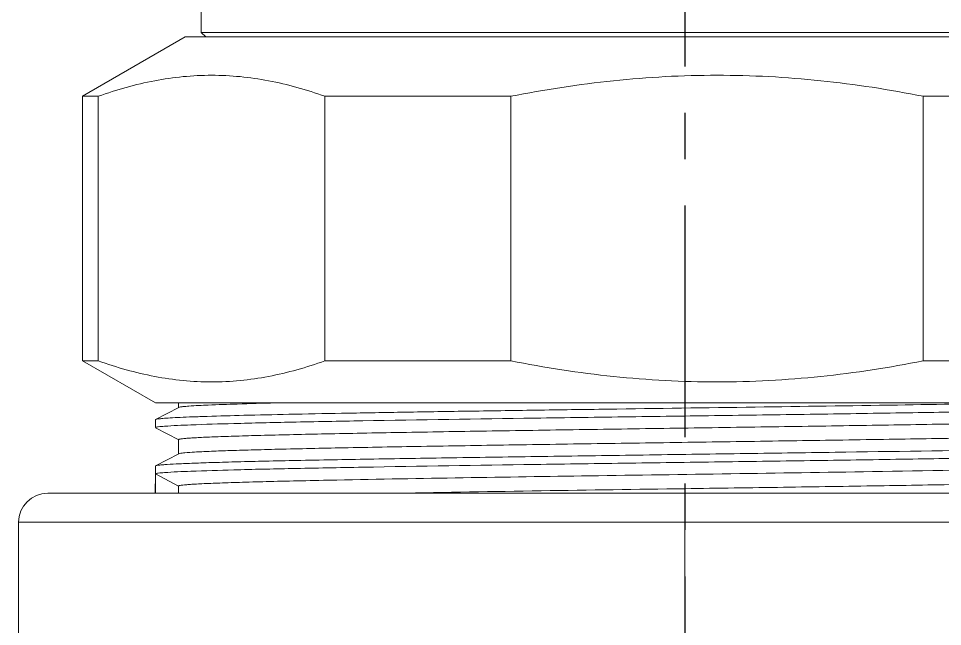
# Model space of a CAD drawing. Header units: millimetres. Extents: x 1243 to 1837, y -1232 to -812.
# Drawn here: x 1567.23 to 1592.53, y -1096.35 to -1079.68 of the extents above; entities that cross this region are included whole.
import ezdxf

# ---------------------------------------------------------------- set-up
doc = ezdxf.new("R2010")
doc.units = ezdxf.units.MM
doc.header["$LTSCALE"] = 0.1
doc.linetypes.add('CENTERX2', pattern=[101.6, 63.5, -12.7, 12.7, -12.7])
doc.layers.get('0').update_dxf_attribs({"lineweight": 13})
doc.layers.add('CENTER', color=1, linetype='CENTERX2')

msp = doc.modelspace()

# ---------------------------------------------------------------- linework, layer by layer
at = {"color": 7, "linetype": 'Continuous'}
for p, q in [((1572.231, -1073.325), (1572.231, -1080.064)), ((1571.797, -1080.191), (1568.981, -1081.817)), ((1571.797, -1080.191), (1599.164, -1080.191)), ((1572.358, -1080.191), (1572.231, -1080.064)), ((1598.731, -1080.064), (1572.231, -1080.064)), ((1568.981, -1089.065), (1568.981, -1081.817)), ((1568.981, -1081.817), (1569.417, -1081.817)), ((1569.417, -1089.065), (1569.417, -1081.817)), ((1575.62, -1081.817), (1575.62, -1089.065)), ((1575.62, -1081.817), (1580.712, -1081.817)), ((1580.712, -1089.065), (1580.712, -1081.817)), ((1592.008, -1081.817), (1592.008, -1089.065)), ((1592.008, -1081.817), (1596.776, -1081.817)), ((1570.981, -1090.22), (1568.981, -1089.065)), ((1569.417, -1089.065), (1568.981, -1089.065)), ((1580.712, -1089.065), (1575.62, -1089.065)), ((1596.776, -1089.065), (1592.008, -1089.065)), ((1570.981, -1090.22), (1599.981, -1090.22)), ((1571.616, -1090.22), (1571.616, -1090.347)), ((1571.621, -1090.341), (1570.986, -1090.672)), ((1571.621, -1090.342), (1571.641, -1090.335)), ((1570.986, -1090.672), (1570.981, -1090.678)), ((1570.981, -1090.678), (1570.981, -1090.895)), ((1570.981, -1090.895), (1570.985, -1090.89)), ((1570.986, -1090.901), (1571.621, -1091.232)), ((1571.616, -1091.226), (1571.616, -1091.617)), ((1571.621, -1091.611), (1570.986, -1091.942)), ((1571.621, -1091.611), (1571.641, -1091.605)), ((1570.986, -1091.942), (1570.981, -1091.948)), ((1570.981, -1091.948), (1570.981, -1092.691)), ((1570.976, -1092.691), (1570.981, -1092.165)), ((1570.981, -1092.165), (1570.985, -1092.16)), ((1571.616, -1092.496), (1570.981, -1092.165)), ((1571.616, -1092.496), (1571.616, -1092.691)), ((1568.031, -1092.691), (1667.516, -1092.691)), ((1585.481, -1118.691), (1585.481, -1092.691)), ((1567.231, -1093.491), (1567.231, -1117.891)), ((1567.231, -1093.491), (1667.516, -1093.491))]:
    msp.add_line(p, q, dxfattribs=at)
for centre, radius, start, end in [((1615.361, -3273.973), 2181.608, 90.784832, 90.99147), ((1568.031, -1093.491), 0.8, 90, 180)]:
    msp.add_arc(centre, radius, start, end, dxfattribs=at)
for points, knots in [([(1569.417, -1081.817), (1569.919, -1081.636), (1570.939, -1081.346), (1572.519, -1081.188), (1574.098, -1081.346), (1575.118, -1081.636), (1575.62, -1081.817)], [0, 0, 0, 0, 0.252809, 0.5, 0.74719, 1, 1, 1, 1]), ([(1580.712, -1081.817), (1581.642, -1081.633), (1583.517, -1081.343), (1585.413, -1081.24), (1586.36, -1081.24)], [0, 0, 0, 0, 0.500025, 1, 1, 1, 1]), ([(1586.36, -1081.24), (1587.307, -1081.24), (1589.203, -1081.342), (1591.079, -1081.633), (1592.008, -1081.817)], [0, 0, 0, 0, 0.499973, 1, 1, 1, 1]), ([(1575.62, -1089.065), (1575.118, -1089.247), (1574.098, -1089.537), (1572.519, -1089.695), (1570.939, -1089.537), (1569.919, -1089.247), (1569.417, -1089.065)], [0, 0, 0, 0, 0.252809, 0.5, 0.74719, 1, 1, 1, 1]), ([(1586.36, -1089.643), (1585.413, -1089.643), (1583.517, -1089.54), (1581.642, -1089.25), (1580.712, -1089.065)], [0, 0, 0, 0, 0.499975, 1, 1, 1, 1]), ([(1592.008, -1089.065), (1591.079, -1089.25), (1589.203, -1089.541), (1587.307, -1089.643), (1586.36, -1089.643)], [0, 0, 0, 0, 0.500027, 1, 1, 1, 1]), ([(1594.736, -1090.22), (1593.59, -1090.241), (1591.147, -1090.28), (1587.357, -1090.334), (1584.054, -1090.38), (1581.415, -1090.417), (1579.53, -1090.445), (1577.76, -1090.473), (1576.141, -1090.501), (1574.704, -1090.529), (1573.477, -1090.556), (1572.597, -1090.58), (1572.017, -1090.6), (1571.678, -1090.614), (1571.407, -1090.628), (1571.204, -1090.64), (1571.073, -1090.656), (1571.005, -1090.662), (1570.986, -1090.672)], [0, 0, 0, 0, 0.144777, 0.308559, 0.478633, 0.561896, 0.641799, 0.716785, 0.785392, 0.846283, 0.898269, 0.940339, 0.957394, 0.971677, 0.983123, 0.991678, 0.997303, 1, 1, 1, 1]), ([(1571.226, -1090.858), (1571.466, -1090.84), (1572.099, -1090.814), (1573.261, -1090.778), (1574.831, -1090.743), (1577.579, -1090.692), (1580.665, -1090.646), (1583.986, -1090.599), (1586.608, -1090.562), (1589.193, -1090.526), (1591.653, -1090.489), (1593.907, -1090.453), (1595.622, -1090.422), (1596.834, -1090.396), (1597.605, -1090.378), (1598.275, -1090.36), (1598.837, -1090.342), (1599.288, -1090.324), (1599.592, -1090.308), (1599.776, -1090.295), (1599.87, -1090.286), (1599.932, -1090.277), (1599.965, -1090.271), (1599.975, -1090.266)], [0, 0, 0, 0, 0.025143, 0.066016, 0.12126, 0.189031, 0.352743, 0.443209, 0.535432, 0.626329, 0.71286, 0.792129, 0.861487, 0.891708, 0.918613, 0.941974, 0.9616, 0.977323, 0.989017, 0.993322, 0.996586, 0.998809, 1, 1, 1, 1]), ([(1571.641, -1090.335), (1571.671, -1090.328), (1571.757, -1090.318), (1572.02, -1090.295), (1572.516, -1090.273), (1573.305, -1090.245), (1573.916, -1090.229), (1574.264, -1090.22)], [0, 0, 0, 0, 0.036147, 0.098521, 0.300946, 0.603462, 1, 1, 1, 1]), ([(1599.321, -1090.603), (1599.274, -1090.614), (1599.135, -1090.626), (1598.865, -1090.646), (1598.471, -1090.664), (1597.956, -1090.683), (1597.326, -1090.702), (1596.273, -1090.729), (1594.72, -1090.762), (1592.614, -1090.8), (1590.244, -1090.838), (1587.699, -1090.876), (1585.071, -1090.914), (1582.458, -1090.953), (1579.958, -1090.991), (1577.986, -1091.023), (1576.533, -1091.05), (1575.562, -1091.069), (1574.682, -1091.088), (1573.903, -1091.108), (1573.23, -1091.127), (1572.671, -1091.146), (1572.279, -1091.162), (1572.026, -1091.176), (1571.882, -1091.186), (1571.772, -1091.195), (1571.687, -1091.204), (1571.646, -1091.213), (1571.616, -1091.22), (1571.616, -1091.226)], [0, 0, 0, 0, 0.005238, 0.015034, 0.029309, 0.047939, 0.070748, 0.09753, 0.161981, 0.238911, 0.325475, 0.418474, 0.514468, 0.609908, 0.701265, 0.785163, 0.823331, 0.858499, 0.89034, 0.918562, 0.942901, 0.963136, 0.979076, 0.98539, 0.990581, 0.994635, 0.997548, 0.999322, 1, 1, 1, 1]), ([(1570.985, -1090.89), (1570.993, -1090.886), (1571.018, -1090.881), (1571.098, -1090.868), (1571.17, -1090.862), (1571.226, -1090.858)], [0, 0, 0, 0, 0.110365, 0.313244, 1, 1, 1, 1]), ([(1571.641, -1091.605), (1571.688, -1091.593), (1571.827, -1091.582), (1572.096, -1091.562), (1572.491, -1091.544), (1573.005, -1091.525), (1573.635, -1091.506), (1574.688, -1091.479), (1576.242, -1091.446), (1578.348, -1091.408), (1580.717, -1091.37), (1583.263, -1091.332), (1585.89, -1091.294), (1588.503, -1091.255), (1591.004, -1091.217), (1592.975, -1091.185), (1594.428, -1091.158), (1595.4, -1091.139), (1596.279, -1091.119), (1597.059, -1091.1), (1597.731, -1091.081), (1598.29, -1091.062), (1598.682, -1091.045), (1598.935, -1091.032), (1599.079, -1091.022), (1599.189, -1091.013), (1599.274, -1091.004), (1599.315, -1090.995), (1599.346, -1090.988), (1599.346, -1090.982)], [0, 0, 0, 0, 0.005237, 0.015034, 0.029309, 0.047938, 0.070747, 0.097529, 0.161979, 0.238909, 0.325473, 0.418472, 0.514466, 0.609906, 0.701264, 0.785162, 0.82333, 0.858498, 0.89034, 0.918562, 0.942901, 0.963136, 0.979076, 0.98539, 0.990581, 0.994635, 0.997548, 0.999322, 1, 1, 1, 1]), ([(1599.735, -1091.35), (1599.495, -1091.368), (1598.863, -1091.394), (1597.701, -1091.429), (1596.13, -1091.464), (1593.382, -1091.516), (1590.296, -1091.562), (1586.976, -1091.609), (1584.353, -1091.646), (1581.769, -1091.682), (1579.308, -1091.718), (1577.054, -1091.755), (1575.34, -1091.786), (1574.128, -1091.811), (1573.356, -1091.83), (1572.686, -1091.848), (1572.124, -1091.866), (1571.673, -1091.884), (1571.37, -1091.9), (1571.186, -1091.913), (1571.092, -1091.922), (1571.029, -1091.931), (1570.996, -1091.937), (1570.986, -1091.942)], [0, 0, 0, 0, 0.025143, 0.066016, 0.12126, 0.189031, 0.352743, 0.443209, 0.535432, 0.626329, 0.71286, 0.792129, 0.861487, 0.891708, 0.918613, 0.941974, 0.9616, 0.977323, 0.989017, 0.993322, 0.996586, 0.998809, 1, 1, 1, 1]), ([(1571.226, -1092.128), (1571.466, -1092.11), (1572.099, -1092.084), (1573.261, -1092.048), (1574.831, -1092.014), (1577.579, -1091.962), (1580.665, -1091.916), (1583.986, -1091.869), (1586.608, -1091.832), (1589.193, -1091.796), (1591.653, -1091.759), (1593.907, -1091.723), (1595.622, -1091.692), (1596.834, -1091.666), (1597.605, -1091.648), (1598.275, -1091.63), (1598.837, -1091.612), (1599.288, -1091.594), (1599.592, -1091.578), (1599.776, -1091.565), (1599.87, -1091.556), (1599.932, -1091.547), (1599.965, -1091.541), (1599.975, -1091.536)], [0, 0, 0, 0, 0.025143, 0.066016, 0.12126, 0.189031, 0.352743, 0.443209, 0.535432, 0.626329, 0.71286, 0.792129, 0.861487, 0.891708, 0.918613, 0.941974, 0.9616, 0.977323, 0.989017, 0.993322, 0.996586, 0.998809, 1, 1, 1, 1]), ([(1595.017, -1092.025), (1593.549, -1092.055), (1589.499, -1092.121), (1583.142, -1092.212), (1578.252, -1092.285), (1575.945, -1092.332)], [0, 0, 0, 0, 0.230888, 0.637013, 1, 1, 1, 1]), ([(1570.985, -1092.16), (1570.993, -1092.156), (1571.018, -1092.151), (1571.098, -1092.138), (1571.17, -1092.132), (1571.226, -1092.128)], [0, 0, 0, 0, 0.11037, 0.313251, 1, 1, 1, 1]), ([(1575.945, -1092.332), (1575.621, -1092.338), (1575.01, -1092.351), (1574.15, -1092.371), (1573.406, -1092.391), (1572.788, -1092.411), (1572.352, -1092.429), (1572.072, -1092.444), (1571.912, -1092.454), (1571.79, -1092.464), (1571.695, -1092.473), (1571.65, -1092.483), (1571.616, -1092.489), (1571.616, -1092.496)], [0, 0, 0, 0, 0.224041, 0.423113, 0.595181, 0.738477, 0.851522, 0.896333, 0.933188, 0.961981, 0.982663, 0.995243, 1, 1, 1, 1]), ([(1585.479, -1092.569), (1586.381, -1092.556), (1588.149, -1092.531), (1590.717, -1092.492), (1592.748, -1092.458), (1594.248, -1092.431), (1595.253, -1092.412), (1596.164, -1092.392), (1596.972, -1092.372), (1597.669, -1092.353), (1598.249, -1092.334), (1598.656, -1092.317), (1598.919, -1092.303), (1599.069, -1092.293), (1599.183, -1092.283), (1599.271, -1092.274), (1599.314, -1092.265), (1599.346, -1092.258), (1599.346, -1092.252)], [0, 0, 0, 0, 0.194989, 0.38249, 0.555299, 0.63409, 0.706776, 0.772657, 0.831102, 0.881544, 0.923506, 0.956578, 0.969682, 0.980456, 0.988872, 0.994918, 0.998598, 1, 1, 1, 1])]:
    msp.add_open_spline(points, degree=3, knots=knots, dxfattribs=at)
at = {"layer": 'CENTER'}
msp.add_line((1585.481, -993.371), (1585.481, -1161.191), dxfattribs=at)

doc.saveas('drawing.dxf')
